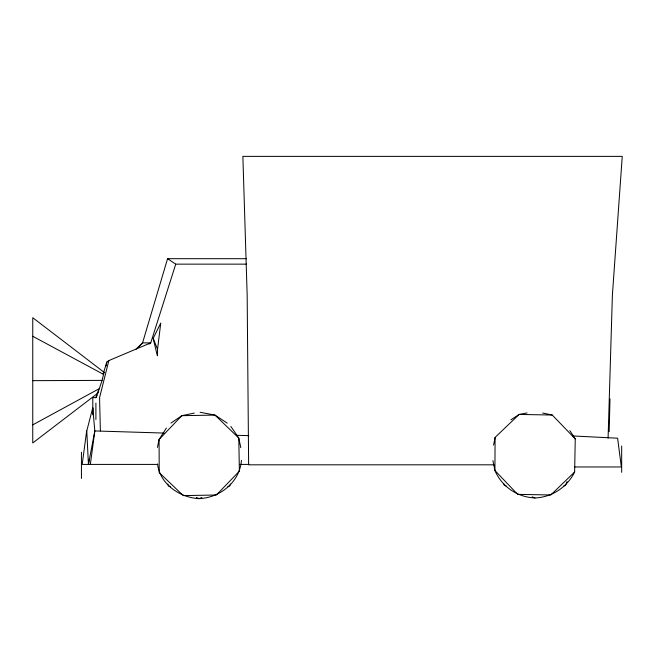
<?xml version="1.0" encoding="UTF-8"?>
<svg xmlns="http://www.w3.org/2000/svg" width="655" height="655" viewBox="0 0 655 655"><rect width="100%" height="100%" fill="white"/><g stroke="black" fill="none" stroke-linecap="round" stroke-linejoin="round"><path stroke-width="0.98" d="M527.054 412.937L519.137 414.435L495.082 437.417L494.926 470.527C501.886 486.78 517.376 497.17 534.971 497.98C551.928 497.268 567.197 487.205 574.648 471.977L575.246 438.866L569.866 430.662M92.674 410.849L92.723 407.836L86.779 430.941L88.433 464.411L94.828 430.941L92.723 407.836M609.175 431.653L609.993 398.936M608.086 438.203L612.392 295.086L622.25 156.373L242.866 156.373L247.164 295.086L248.63 464.813L493.845 464.813M88.433 464.411L89.023 459.335M157.536 355.739L157.536 349.32L160.753 323.046L153.188 338.398L157.306 355.69M86.656 430.941L82.194 464.411L157.822 464.411M90.357 464.411L94.828 430.941L164.168 433.07M104.448 372.572L32.75 317.7L32.75 442.968L97.783 393.197L102.098 380.383L104.047 372.269L103.179 374.128M106.126 366.022L106.814 362.076L108.853 360.577L150.732 342.876L175.745 264.145L246.616 264.145M241.449 460.285C239.853 481.9 220.195 497.808 199.12 498.627C179.912 497.759 159.804 483.988 157.536 463.977M493.575 445.105L495.082 437.417M97.783 393.197L98.291 390.634M157.454 447.422L159.067 439.513L166.411 428.034M108.853 360.577L99.568 397.659L100.379 430.908M246.607 258.692L167.574 258.692L142.561 342.876L138.311 347.289M92.805 414.787L92.781 397.659L95.917 397.659L97.39 392.853M103.277 373.62L106.814 362.076M230.47 484.086L229.7 485.944L227.85 486.706M567.099 481.589L565.56 485.29L563.709 486.059M95.917 397.659L97.308 395.088M136.134 349.172L142.561 342.876L150.732 342.876L149.07 344.031M574.648 471.977L550.814 494.975L517.687 494.378L494.926 470.527L492.912 460.637M171.012 423.048L181.828 415.679L194.314 413.068M510.933 419.806L519.137 414.435L552.247 415.033L575.246 438.866M32.75 424.858L99.601 388.489M201.896 497.473L199.12 498.627L196.336 497.473M32.75 380.661L102.098 380.383M239.599 464.411L248.802 464.411M574.681 466.966L621.333 466.966L617.616 438.203L572.748 435.952M236.57 435.288L248.802 435.665M200.102 412.257L214.955 415.082L227.244 423.138M542.651 413.035L552.247 415.033M506.225 486.059L504.366 485.29L503.605 483.439M532.188 496.826L534.971 497.98M170.365 486.706L168.515 485.944L167.745 484.086M32.75 336.277L103.686 374.464M167.574 258.692L175.745 264.145M230.838 426.413L238.788 438.064L240.786 447.66M153.188 338.398L157.536 349.32M621.669 446.063L621.669 472.337M95.9 403.112L95.9 419.478M81.441 452.204L81.441 478.469M181.828 415.679L159.067 439.513L159.222 472.623L183.277 495.606L216.387 495.008L239.386 471.174L238.788 438.064L214.955 415.082L181.828 415.679"/></g></svg>
